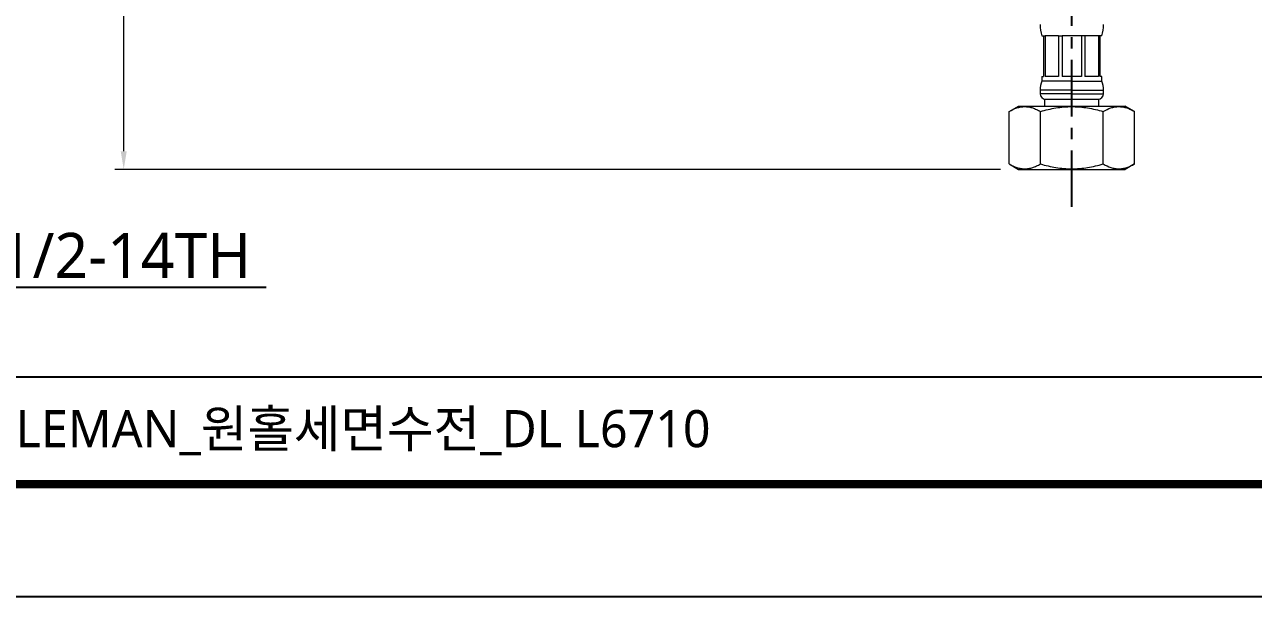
# Model space of a CAD drawing. Extents: x 840 to 1630, y 0 to 579.
# Drawn here: x 1120.7 to 1392.2, y 0 to 126.3 of the extents above; entities that cross this region are included whole.
import ezdxf
from ezdxf import colors
from ezdxf.entities.mleader import LeaderData, LeaderLine
from ezdxf.math import Vec2, Vec3

# ---------------------------------------------------------------- set-up
doc = ezdxf.new("R2010")
doc.units = 0
doc.header["$LTSCALE"] = 10
doc.header["$MEASUREMENT"] = 0
doc.header["$PDMODE"] = 3
doc.header["$PDSIZE"] = -10
doc.linetypes.add('CENTER', pattern=[2, 1.25, -0.25, 0.25, -0.25])
doc.layers.get('0').update_dxf_attribs({"linetype": 'CONTINUOUS'})
doc.layers.get('DEFPOINTS').update_dxf_attribs({"linetype": 'CONTINUOUS'})
doc.layers.add('1', color=7, linetype='CONTINUOUS')
doc.layers.add('BODY', color=7, linetype='CONTINUOUS')
doc.styles.add('Daelim Dimension', font='NanumGothic.ttf')
doc.dimstyles.new('DEFAULT', dxfattribs={"dimscale": 2, "dimtxt": 2, "dimasz": 2, "dimexe": 0, "dimexo": 2, "dimgap": 1, "dimtad": 1, "dimdec": 0, "dimzin": 9, "dimdsep": 46, "dimtxsty": 'Daelim Dimension', "dimcen": 0.5, "dimclrd": 5, "dimclre": 5, "dimclrt": 256, "dimadec": 1, "dimazin": 0, "dimtfac": 1, "dimtdec": 0, "dimtix": 1, "dimtmove": 0, "dimatfit": 3, "dimfxl": 1, "dimtolj": 1, "dimtzin": 1, "dimlwd": 9, "dimlwe": 9, "dimarcsym": 0})

# ---------------------------------------------------------------- blocks, each defined once
blk = doc.blocks.new('*D4')
at = {"color": 5, "lineweight": 9, "ltscale": 0.5, "transparency": 16777216}
for p, q in [((1333.13, 257.15), (1140.57, 257.15)), ((1142.57, 98.35), (1142.57, 253.15)), ((1336.31, 94.35), (1140.57, 94.35))]:
    blk.add_line(p, q, dxfattribs=at)
at = {"color": 5, "ltscale": 0.5, "transparency": 16777216}
for points in [[(1141.91, 253.15), (1143.24, 253.15), (1142.57, 257.15)], [(1141.91, 98.35), (1143.24, 98.35), (1142.57, 94.35)]]:
    blk.add_solid(points, dxfattribs=at)
at = {"layer": 'DEFPOINTS', "color": 0, "ltscale": 0.5, "transparency": 16777216}
for p in [(1142.57, 257.15), (1337.13, 257.15), (1340.31, 94.35)]:
    blk.add_point(p, dxfattribs=at)
at = {"color": 7, "lineweight": -3, "ltscale": 0.5, "transparency": 16777216, "insert": (1135.12, 175.75), "char_height": 10, "attachment_point": 5, "rotation": 90, "style": 'Daelim Dimension'}
blk.add_mtext('\\A1;380', dxfattribs=at)

msp = doc.modelspace()

# ---------------------------------------------------------------- linework, layer by layer
at = {"color": 5, "lineweight": -3}
msp.add_line((852.66, 48.49), (1488.68, 48.49), dxfattribs=at)
at = {"lineweight": -3, "ltscale": 0.5}
msp.add_lwpolyline([(839.96, 0), (1629.84, 0), (1629.84, 578.76), (839.96, 578.76)], close=True, dxfattribs=at)
at = {"color": 5, "linetype": 'ByBlock', "lineweight": -3, "const_width": 1.82}
msp.add_lwpolyline([(852.66, 24.78), (1617.06, 24.78), (1617.06, 565.32), (852.66, 565.32)], close=True, dxfattribs=at)
at = {"layer": '1', "color": 7, "linetype": 'Continuous', "lineweight": 18}
for p, q in [((1345.49, 123.85), (1345.84, 123.85)), ((1345.84, 123.85), (1345.84, 114.85)), ((1345.84, 123.85), (1346.17, 123.85)), ((1346.17, 123.85), (1346.17, 114.85)), ((1349.17, 123.85), (1346.17, 123.85)), ((1349.17, 123.85), (1349.17, 114.85)), ((1349.17, 123.85), (1349.97, 123.85)), ((1349.97, 123.85), (1349.97, 114.85)), ((1352.09, 123.85), (1349.97, 123.85)), ((1354.21, 123.85), (1352.09, 123.85)), ((1354.21, 123.85), (1354.21, 114.85)), ((1355, 123.85), (1354.21, 123.85)), ((1355, 123.85), (1355, 114.85)), ((1358.01, 123.85), (1355, 123.85)), ((1358.01, 123.85), (1358.01, 114.85)), ((1358.34, 123.85), (1358.01, 123.85)), ((1358.34, 114.85), (1358.34, 123.85)), ((1358.69, 123.85), (1358.34, 123.85)), ((1345.49, 114.85), (1345.84, 114.85)), ((1345.49, 114.85), (1345.49, 113.85)), ((1349.17, 114.85), (1346.17, 114.85)), ((1352.09, 114.85), (1349.97, 114.85)), ((1354.21, 114.85), (1352.09, 114.85)), ((1358.01, 114.85), (1355, 114.85)), ((1358.69, 114.85), (1358.34, 114.85)), ((1358.69, 113.85), (1358.69, 114.85)), ((1345.09, 111.89), (1345.09, 111.05)), ((1352.09, 113.85), (1345.49, 113.85)), ((1352.09, 113.85), (1358.69, 113.85)), ((1359.09, 111.05), (1359.09, 111.89)), ((1346.09, 109.85), (1358.09, 109.85)), ((1346.09, 108.35), (1346.09, 109.85)), ((1358.09, 108.35), (1358.09, 109.85)), ((1338.23, 107.15), (1340.31, 108.35)), ((1338.23, 95.55), (1338.23, 107.15)), ((1340.31, 108.35), (1363.86, 108.35)), ((1345.16, 95.55), (1345.16, 107.15)), ((1359.02, 95.55), (1359.02, 107.15)), ((1365.94, 107.15), (1363.86, 108.35)), ((1365.94, 95.55), (1365.94, 107.15)), ((1338.23, 95.55), (1340.31, 94.35)), ((1365.94, 95.55), (1363.86, 94.35)), ((1340.31, 94.35), (1363.86, 94.35))]:
    msp.add_line(p, q, dxfattribs=at)
at = {"layer": '1', "color": 7, "linetype": 'Continuous', "lineweight": 13}
for p, q in [((1352.09, 111.89), (1345.09, 111.89)), ((1352.09, 111.89), (1359.09, 111.89)), ((1352.09, 111.05), (1345.09, 111.05)), ((1352.09, 111.05), (1359.09, 111.05))]:
    msp.add_line(p, q, dxfattribs=at)
at = {"layer": '1', "color": 7, "linetype": 'Continuous', "lineweight": 18}
for centre, radius, start, end in [((1353.09, 126.35), 8, 180, 198.1949), ((1351.09, 126.35), 8, 341.8051, 0), ((1350.09, 111.89), 5, 156.9261, 180), ((1354.09, 111.89), 5, 0, 23.0739), ((1346.29, 111.05), 1.2, 180, 270), ((1357.89, 111.05), 1.2, 270, 0)]:
    msp.add_arc(centre, radius, start, end, dxfattribs=at)
for points in [[(1338.23, 107.15), (1338.8, 107.47), (1339.37, 107.74), (1340.23, 108.02), (1340.52, 108.09), (1341.1, 108.19), (1341.39, 108.22), (1341.76, 108.22), (1341.84, 108.22), (1341.95, 108.21), (1341.98, 108.21), (1342.06, 108.21), (1342.24, 108.19), (1342.43, 108.17), (1342.86, 108.1), (1343.15, 108.02), (1343.73, 107.84), (1344.02, 107.72), (1344.59, 107.46), (1344.87, 107.31), (1345.16, 107.15)], [(1345.16, 107.15), (1346.29, 107.47), (1347.43, 107.74), (1349.16, 108.02), (1349.74, 108.09), (1350.9, 108.19), (1351.49, 108.22), (1352.22, 108.22), (1352.37, 108.22), (1352.59, 108.21), (1352.66, 108.21), (1352.81, 108.21), (1353.18, 108.19), (1353.55, 108.17), (1354.43, 108.1), (1355.01, 108.02), (1356.16, 107.84), (1356.74, 107.72), (1357.88, 107.46), (1358.45, 107.31), (1359.02, 107.15)], [(1359.02, 107.15), (1359.58, 107.47), (1360.15, 107.74), (1361.02, 108.02), (1361.3, 108.09), (1361.89, 108.19), (1362.18, 108.22), (1362.55, 108.22), (1362.62, 108.22), (1362.73, 108.21), (1362.77, 108.21), (1362.84, 108.21), (1363.03, 108.19), (1363.21, 108.17), (1363.65, 108.1), (1363.94, 108.02), (1364.52, 107.84), (1364.8, 107.72), (1365.38, 107.46), (1365.66, 107.31), (1365.94, 107.15)], [(1338.23, 95.55), (1338.8, 95.22), (1339.37, 94.95), (1340.23, 94.67), (1340.52, 94.6), (1341.1, 94.5), (1341.39, 94.48), (1341.76, 94.48), (1341.84, 94.48), (1341.95, 94.48), (1341.98, 94.48), (1342.06, 94.49), (1342.24, 94.5), (1342.43, 94.53), (1342.86, 94.6), (1343.15, 94.67), (1343.73, 94.86), (1344.02, 94.97), (1344.59, 95.24), (1344.87, 95.38), (1345.16, 95.55)], [(1345.16, 95.55), (1346.29, 95.22), (1347.43, 94.95), (1349.16, 94.67), (1349.74, 94.6), (1350.9, 94.5), (1351.49, 94.48), (1352.22, 94.48), (1352.37, 94.48), (1352.59, 94.48), (1352.66, 94.48), (1352.81, 94.49), (1353.18, 94.5), (1353.55, 94.53), (1354.43, 94.6), (1355.01, 94.67), (1356.16, 94.86), (1356.74, 94.97), (1357.88, 95.24), (1358.45, 95.38), (1359.02, 95.55)], [(1359.02, 95.55), (1359.58, 95.22), (1360.15, 94.95), (1361.02, 94.67), (1361.3, 94.6), (1361.89, 94.5), (1362.18, 94.48), (1362.55, 94.48), (1362.62, 94.48), (1362.73, 94.48), (1362.77, 94.48), (1362.84, 94.49), (1363.03, 94.5), (1363.21, 94.53), (1363.65, 94.6), (1363.94, 94.67), (1364.52, 94.86), (1364.8, 94.97), (1365.38, 95.23), (1365.66, 95.38), (1365.94, 95.55)]]:
    msp.add_open_spline(points, degree=3, knots=[0, 0, 0, 0, 0.25, 0.25, 0.375, 0.375, 0.5, 0.5, 0.53125, 0.53125, 0.546875, 0.546875, 0.5625, 0.625, 0.625, 0.75, 0.75, 0.875, 0.875, 1, 1, 1, 1], dxfattribs=at)
at = {"layer": 'BODY', "color": 1, "linetype": 'CENTER', "lineweight": -3}
msp.add_line((1352.09, 86.06), (1352.09, 179.25), dxfattribs=at)

# ---------------------------------------------------------------- texts
at = {"color": 2, "lineweight": -3, "insert": (994.47, 41.16), "char_height": 8.198, "width": 362.8925, "attachment_point": 1, "style": 'Daelim Dimension'}
msp.add_mtext('{\\fPretendard Variable SemiBold|b0|i0|c129|p2;대림바스(주)} Single lever_LEMAN_원홀세면수전_DL L6710', dxfattribs=at)

# ---------------------------------------------------------------- dimensions: what is measured, and where the dimension line sits
at = {"color": 5, "lineweight": -3, "ltscale": 0.5}
dim = msp.add_linear_dim(base=(1142.57, 257.15), p1=(1340.31, 94.35), p2=(1337.13, 257.15), angle=90, text='380', dimstyle='DEFAULT', override={"dimtxt": 5, "dimexe": 1, "dimclrt": 7}, dxfattribs=at)
dim.commit()
dim.dimension.update_dxf_attribs({"geometry": '*D4', "text_midpoint": (1135.12, 175.75)})

# ---------------------------------------------------------------- leaders
at = {"ltscale": 0.5}
ml = msp.add_multileader_mtext('Standard', dxfattribs=at)
ml.set_content('G1/2-14TH', color=256, style='Daelim Dimension')
ml.set_leader_properties(color=5)
ml.build(insert=Vec2(0, 0))
ml.multileader.update_dxf_attribs({"text_left_attachment_type": 6, "text_right_attachment_type": 6, "dogleg_length": 0.36, "arrow_head_size": 5})
ctx = ml.context
ctx.base_point, ctx.char_height, ctx.arrow_head_size, ctx.landing_gap_size, ctx.plane_origin = Vec3(1105.4, 68.33), 10, 5, 0.09, Vec3(1089.86, 94.43)
ctx.left_attachment, ctx.right_attachment = 6, 6
notes = []
notes.append((ctx, [(0, (1, 1, 0), (1105.04, 68.33), (1, 0), 0.36, [(0, [(1089.86, 94.42)], 0, [])])]))
ctx.mtext.insert, ctx.mtext.flow_direction = Vec3(1105.49, 80.33), 5
for ctx, leaders in notes:
    for number, flags, end, landing, length, lines in leaders:
        leader = LeaderData()
        leader.index, (leader.has_last_leader_line, leader.has_dogleg_vector, leader.attachment_direction) = number, flags
        leader.last_leader_point, leader.dogleg_vector, leader.dogleg_length = Vec3(end), Vec3(landing), length
        for number, points, colour, breaks in lines:
            line = LeaderLine()
            line.index, line.vertices, line.color, line.breaks = number, Vec3.list(points), colors.encode_raw_color(colour), breaks
            leader.lines.append(line)
        ctx.leaders.append(leader)

doc.saveas('drawing.dxf')
